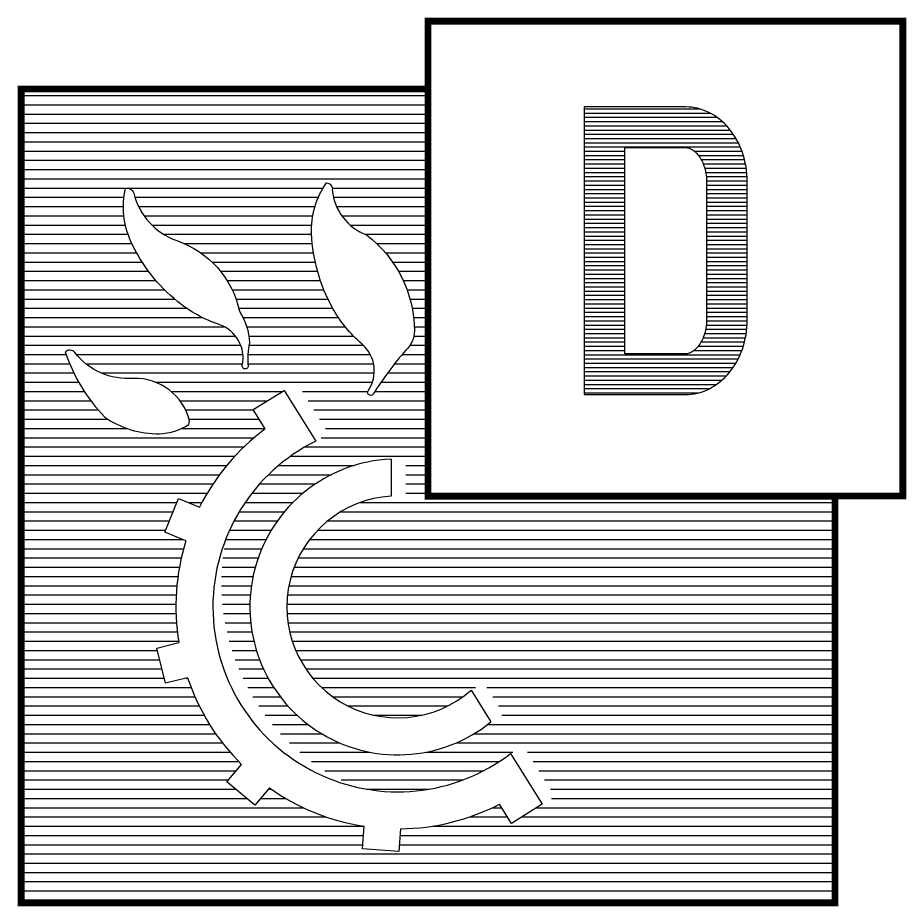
# Model space of a CAD drawing. Header units: millimetres. Extents: x -3 to 2253, y -3 to 1300.
# Drawn here: x 1198.45 to 1211.55, y 198.45 to 211.56 of the extents above; entities that cross this region are included whole.
import ezdxf

# ---------------------------------------------------------------- set-up
doc = ezdxf.new("R2010")
doc.units = ezdxf.units.MM
doc.layers.add('ROOD', color=1, linetype='Continuous')
doc.layers.add('VEILIG', color=7, linetype='Continuous')

# ---------------------------------------------------------------- blocks, each defined once
blk = doc.blocks.new('*X215')
at = {"color": 0}
for p, q in [((80.252, 95.625), (85.752, 95.625)), ((80.252, 95.5), (85.752, 95.5)), ((80.252, 95.375), (85.752, 95.375)), ((80.252, 95.25), (85.752, 95.25)), ((80.252, 95.125), (85.752, 95.125)), ((80.252, 95), (85.752, 95)), ((80.252, 94.875), (85.752, 94.875)), ((80.252, 94.75), (85.752, 94.75)), ((80.252, 94.625), (85.752, 94.625)), ((80.252, 94.5), (85.752, 94.5)), ((80.252, 94.375), (84.333, 94.375)), ((84.457, 94.375), (85.752, 94.375)), ((80.252, 94.25), (81.641, 94.25)), ((81.788, 94.25), (84.27, 94.25)), ((84.474, 94.25), (85.752, 94.25)), ((80.252, 94.125), (81.633, 94.125)), ((81.838, 94.125), (84.224, 94.125)), ((84.515, 94.125), (85.752, 94.125)), ((80.252, 94), (81.64, 94)), ((81.912, 94), (84.195, 94)), ((84.586, 94), (85.752, 94)), ((80.252, 93.875), (81.661, 93.875)), ((82.018, 93.875), (84.18, 93.875)), ((84.698, 93.875), (85.752, 93.875)), ((80.252, 93.75), (81.697, 93.75)), ((82.176, 93.75), (84.178, 93.75)), ((84.898, 93.75), (85.752, 93.75)), ((80.252, 93.625), (81.748, 93.625)), ((82.455, 93.625), (84.187, 93.625)), ((85.057, 93.625), (85.752, 93.625)), ((80.252, 93.5), (81.812, 93.5)), ((82.678, 93.5), (84.203, 93.5)), ((85.175, 93.5), (85.752, 93.5)), ((80.252, 93.375), (81.887, 93.375)), ((82.831, 93.375), (84.226, 93.375)), ((85.272, 93.375), (85.752, 93.375)), ((80.252, 93.25), (81.973, 93.25)), ((82.946, 93.25), (84.257, 93.25)), ((85.351, 93.25), (85.752, 93.25)), ((80.252, 93.125), (82.072, 93.125)), ((83.035, 93.125), (84.296, 93.125)), ((85.415, 93.125), (85.752, 93.125)), ((80.252, 93), (82.188, 93)), ((83.104, 93), (84.342, 93)), ((85.467, 93), (85.752, 93)), ((80.252, 92.875), (82.323, 92.875)), ((83.156, 92.875), (84.398, 92.875)), ((85.508, 92.875), (85.752, 92.875)), ((80.252, 92.75), (82.486, 92.75)), ((83.194, 92.75), (84.463, 92.75)), ((85.537, 92.75), (85.752, 92.75)), ((80.252, 92.625), (82.699, 92.625)), ((83.251, 92.625), (84.54, 92.625)), ((85.557, 92.625), (85.752, 92.625)), ((80.252, 92.5), (82.997, 92.5)), ((83.3, 92.5), (84.633, 92.5)), ((85.567, 92.5), (85.752, 92.5)), ((80.252, 92.375), (83.148, 92.375)), ((83.329, 92.375), (84.743, 92.375)), ((85.56, 92.375), (85.752, 92.375)), ((80.252, 92.25), (83.219, 92.25)), ((83.332, 92.25), (84.876, 92.25)), ((85.506, 92.25), (85.752, 92.25)), ((80.252, 92.125), (80.86, 92.125)), ((80.997, 92.125), (83.249, 92.125)), ((83.316, 92.125), (84.971, 92.125)), ((85.4, 92.125), (85.752, 92.125)), ((80.252, 92), (80.908, 92)), ((81.125, 92), (83.245, 92)), ((83.317, 92), (85.015, 92)), ((85.299, 92), (85.752, 92)), ((80.252, 91.875), (80.964, 91.875)), ((81.333, 91.875), (85.024, 91.875)), ((85.204, 91.875), (85.752, 91.875)), ((80.252, 91.75), (81.03, 91.75)), ((82.07, 91.75), (84.999, 91.75)), ((85.115, 91.75), (85.752, 91.75)), ((80.252, 91.625), (81.106, 91.625)), ((82.28, 91.625), (83.782, 91.625)), ((84.052, 91.625), (84.937, 91.625)), ((85.031, 91.625), (85.752, 91.625)), ((80.252, 91.5), (81.193, 91.5)), ((82.399, 91.5), (83.582, 91.5)), ((84.13, 91.5), (85.752, 91.5)), ((80.252, 91.375), (81.294, 91.375)), ((82.475, 91.375), (83.393, 91.375)), ((84.208, 91.375), (85.752, 91.375)), ((80.252, 91.25), (81.425, 91.25)), ((82.523, 91.25), (83.471, 91.25)), ((84.285, 91.25), (85.752, 91.25)), ((80.252, 91.125), (81.682, 91.125)), ((82.418, 91.125), (83.549, 91.125)), ((84.363, 91.125), (85.752, 91.125)), ((80.252, 91), (83.401, 91)), ((84.307, 91), (85.752, 91)), ((80.252, 90.875), (83.262, 90.875)), ((84.087, 90.875), (85.752, 90.875)), ((80.252, 90.75), (83.14, 90.75)), ((83.893, 90.75), (85.752, 90.75)), ((80.252, 90.625), (83.031, 90.625)), ((83.731, 90.625), (84.754, 90.625)), ((85.452, 90.625), (85.752, 90.625)), ((80.252, 90.5), (82.933, 90.5)), ((83.594, 90.5), (84.444, 90.5)), ((85.452, 90.5), (85.752, 90.5)), ((80.252, 90.375), (82.845, 90.375)), ((83.475, 90.375), (84.229, 90.375)), ((85.452, 90.375), (85.752, 90.375)), ((80.252, 90.25), (82.766, 90.25)), ((83.371, 90.25), (84.062, 90.25)), ((85.452, 90.25), (85.752, 90.25)), ((80.252, 90.125), (82.358, 90.125)), ((82.511, 90.125), (82.696, 90.125)), ((83.279, 90.125), (83.926, 90.125)), ((84.835, 90.125), (91.252, 90.125)), ((80.252, 90), (82.307, 90)), ((83.199, 90), (83.811, 90)), ((84.571, 90), (91.252, 90)), ((80.252, 89.875), (82.257, 89.875)), ((83.129, 89.875), (83.715, 89.875)), ((84.394, 89.875), (91.252, 89.875)), ((80.252, 89.75), (82.206, 89.75)), ((83.068, 89.75), (83.632, 89.75)), ((84.258, 89.75), (91.252, 89.75)), ((80.252, 89.625), (82.438, 89.625)), ((83.017, 89.625), (83.563, 89.625)), ((84.151, 89.625), (91.252, 89.625)), ((80.252, 89.5), (82.448, 89.5)), ((82.995, 89.5), (83.504, 89.5)), ((84.065, 89.5), (91.252, 89.5)), ((80.252, 89.375), (82.417, 89.375)), ((82.978, 89.375), (83.455, 89.375)), ((83.996, 89.375), (91.252, 89.375)), ((80.252, 89.25), (82.391, 89.25)), ((82.967, 89.25), (83.416, 89.25)), ((83.942, 89.25), (91.252, 89.25)), ((80.252, 89.125), (82.371, 89.125)), ((82.961, 89.125), (83.386, 89.125)), ((83.9, 89.125), (91.252, 89.125)), ((80.252, 89), (82.356, 89)), ((82.96, 89), (83.363, 89)), ((83.87, 89), (91.252, 89)), ((80.252, 88.875), (82.347, 88.875)), ((82.964, 88.875), (83.349, 88.875)), ((83.851, 88.875), (91.252, 88.875)), ((80.252, 88.75), (82.343, 88.75)), ((82.974, 88.75), (83.343, 88.75)), ((83.843, 88.75), (91.252, 88.75)), ((80.252, 88.625), (82.344, 88.625)), ((82.988, 88.625), (83.345, 88.625)), ((83.845, 88.625), (91.252, 88.625)), ((80.252, 88.5), (82.35, 88.5)), ((83.008, 88.5), (83.354, 88.5)), ((83.858, 88.5), (91.252, 88.5)), ((80.252, 88.375), (82.362, 88.375)), ((83.034, 88.375), (83.372, 88.375)), ((83.881, 88.375), (91.252, 88.375)), ((80.252, 88.25), (82.379, 88.25)), ((83.065, 88.25), (83.397, 88.25)), ((83.916, 88.25), (91.252, 88.25)), ((80.252, 88.125), (82.093, 88.125)), ((83.102, 88.125), (83.431, 88.125)), ((83.963, 88.125), (91.252, 88.125)), ((80.252, 88), (82.124, 88)), ((83.145, 88), (83.474, 88)), ((84.023, 88), (91.252, 88)), ((80.252, 87.875), (82.155, 87.875)), ((83.194, 87.875), (83.527, 87.875)), ((84.099, 87.875), (91.252, 87.875)), ((80.252, 87.75), (82.186, 87.75)), ((82.483, 87.75), (82.502, 87.75)), ((83.25, 87.75), (83.59, 87.75)), ((84.193, 87.75), (91.252, 87.75)), ((80.252, 87.625), (82.547, 87.625)), ((83.313, 87.625), (83.665, 87.625)), ((84.311, 87.625), (86.394, 87.625)), ((86.547, 87.625), (91.252, 87.625)), ((80.252, 87.5), (82.599, 87.5)), ((83.384, 87.5), (83.753, 87.5)), ((84.461, 87.5), (86.224, 87.5)), ((86.625, 87.5), (91.252, 87.5)), ((80.252, 87.375), (82.658, 87.375)), ((83.463, 87.375), (83.857, 87.375)), ((84.666, 87.375), (86.02, 87.375)), ((86.703, 87.375), (91.252, 87.375)), ((80.252, 87.25), (82.724, 87.25)), ((83.55, 87.25), (83.98, 87.25)), ((85.014, 87.25), (85.672, 87.25)), ((86.747, 87.25), (91.252, 87.25)), ((80.252, 87.125), (82.798, 87.125)), ((83.648, 87.125), (84.128, 87.125)), ((86.558, 87.125), (91.252, 87.125)), ((80.252, 87), (82.88, 87)), ((83.758, 87), (84.311, 87)), ((86.374, 87), (91.252, 87)), ((80.252, 86.875), (82.972, 86.875)), ((83.88, 86.875), (84.555, 86.875)), ((86.13, 86.875), (91.252, 86.875)), ((80.252, 86.75), (83.075, 86.75)), ((84.018, 86.75), (84.962, 86.75)), ((85.723, 86.75), (86.896, 86.75)), ((87.093, 86.75), (91.252, 86.75)), ((80.252, 86.625), (83.189, 86.625)), ((84.176, 86.625), (86.717, 86.625)), ((87.171, 86.625), (91.252, 86.625)), ((80.252, 86.5), (83.162, 86.5)), ((84.358, 86.5), (86.505, 86.5)), ((87.249, 86.5), (91.252, 86.5)), ((80.252, 86.375), (83.057, 86.375)), ((84.575, 86.375), (86.227, 86.375)), ((87.327, 86.375), (91.252, 86.375)), ((80.252, 86.25), (83.151, 86.25)), ((83.593, 86.25), (83.631, 86.25)), ((84.917, 86.25), (85.768, 86.25)), ((87.405, 86.25), (91.252, 86.25)), ((80.252, 86.125), (83.3, 86.125)), ((83.488, 86.125), (83.826, 86.125)), ((87.421, 86.125), (91.252, 86.125)), ((80.252, 86), (84.063, 86)), ((86.622, 86), (86.746, 86)), ((87.221, 86), (91.252, 86)), ((80.252, 85.875), (84.372, 85.875)), ((86.314, 85.875), (86.824, 85.875)), ((87.02, 85.875), (91.252, 85.875)), ((80.252, 85.75), (84.876, 85.75)), ((85.809, 85.75), (91.252, 85.75)), ((80.252, 85.625), (84.878, 85.625)), ((85.37, 85.625), (91.252, 85.625)), ((80.252, 85.5), (84.87, 85.5)), ((85.362, 85.5), (91.252, 85.5)), ((80.252, 85.375), (91.252, 85.375)), ((80.252, 85.25), (91.252, 85.25)), ((80.252, 85.125), (91.252, 85.125)), ((80.252, 85), (91.252, 85)), ((80.252, 84.875), (91.252, 84.875)), ((80.252, 84.75), (91.252, 84.75))]:
    blk.add_line(p, q, dxfattribs=at)
blk = doc.blocks.new('*X214')
at = {"color": 0}
for p, q in [((84.63, 105.188), (86.331, 105.188)), ((84.63, 105.125), (86.487, 105.125)), ((84.63, 105.062), (86.588, 105.062)), ((84.63, 105), (86.667, 105)), ((84.63, 104.938), (86.731, 104.938)), ((84.63, 104.875), (86.785, 104.875)), ((84.63, 104.812), (86.831, 104.812)), ((84.63, 104.75), (86.87, 104.75)), ((84.63, 104.688), (86.904, 104.688)), ((84.63, 104.625), (86.934, 104.625)), ((84.63, 104.562), (85.23, 104.562)), ((86.255, 104.562), (86.958, 104.562)), ((84.63, 104.5), (85.23, 104.5)), ((84.63, 104.438), (85.23, 104.438)), ((86.316, 104.5), (86.979, 104.5)), ((86.358, 104.438), (86.996, 104.438)), ((84.63, 104.375), (85.23, 104.375)), ((84.63, 104.312), (85.23, 104.312)), ((86.388, 104.375), (87.01, 104.375)), ((86.409, 104.312), (87.021, 104.312)), ((84.63, 104.25), (85.23, 104.25)), ((84.63, 104.188), (85.23, 104.188)), ((86.423, 104.25), (87.029, 104.25)), ((86.432, 104.188), (87.034, 104.188)), ((84.63, 104.125), (85.23, 104.125)), ((84.63, 104.062), (85.23, 104.062)), ((86.436, 104.125), (87.036, 104.125)), ((86.436, 104.062), (87.036, 104.062)), ((84.63, 104), (85.23, 104)), ((84.63, 103.938), (85.23, 103.938)), ((86.436, 104), (87.036, 104)), ((86.436, 103.938), (87.036, 103.938)), ((84.63, 103.875), (85.23, 103.875)), ((84.63, 103.812), (85.23, 103.812)), ((86.436, 103.875), (87.036, 103.875)), ((86.436, 103.812), (87.036, 103.812)), ((84.63, 103.75), (85.23, 103.75)), ((84.63, 103.688), (85.23, 103.688)), ((84.63, 103.625), (85.23, 103.625)), ((86.436, 103.75), (87.036, 103.75)), ((86.436, 103.688), (87.036, 103.688)), ((86.436, 103.625), (87.036, 103.625)), ((84.63, 103.562), (85.23, 103.562)), ((84.63, 103.5), (85.23, 103.5)), ((86.436, 103.562), (87.036, 103.562)), ((86.436, 103.5), (87.036, 103.5)), ((84.63, 103.438), (85.23, 103.438)), ((84.63, 103.375), (85.23, 103.375)), ((86.436, 103.438), (87.036, 103.438)), ((86.436, 103.375), (87.036, 103.375)), ((84.63, 103.312), (85.23, 103.312)), ((84.63, 103.25), (85.23, 103.25)), ((86.436, 103.312), (87.036, 103.312)), ((86.436, 103.25), (87.036, 103.25)), ((84.63, 103.188), (85.23, 103.188)), ((84.63, 103.125), (85.23, 103.125)), ((86.436, 103.188), (87.036, 103.188)), ((86.436, 103.125), (87.036, 103.125)), ((84.63, 103.062), (85.23, 103.062)), ((84.63, 103), (85.23, 103)), ((86.436, 103.062), (87.036, 103.062)), ((86.436, 103), (87.036, 103)), ((84.63, 102.938), (85.23, 102.938)), ((84.63, 102.875), (85.23, 102.875)), ((86.436, 102.938), (87.036, 102.938)), ((86.436, 102.875), (87.036, 102.875)), ((84.63, 102.812), (85.23, 102.812)), ((84.63, 102.75), (85.23, 102.75)), ((86.436, 102.812), (87.036, 102.812)), ((86.436, 102.75), (87.036, 102.75)), ((84.63, 102.688), (85.23, 102.688)), ((84.63, 102.625), (85.23, 102.625)), ((86.436, 102.688), (87.036, 102.688)), ((86.436, 102.625), (87.036, 102.625)), ((84.63, 102.562), (85.23, 102.562)), ((84.63, 102.5), (85.23, 102.5)), ((86.436, 102.562), (87.036, 102.562)), ((86.436, 102.5), (87.036, 102.5)), ((84.63, 102.438), (85.23, 102.438)), ((84.63, 102.375), (85.23, 102.375)), ((84.63, 102.312), (85.23, 102.312)), ((86.436, 102.438), (87.036, 102.438)), ((86.436, 102.375), (87.036, 102.375)), ((86.436, 102.312), (87.036, 102.312)), ((84.63, 102.25), (85.23, 102.25)), ((84.63, 102.188), (85.23, 102.188)), ((86.436, 102.25), (87.036, 102.25)), ((86.436, 102.188), (87.036, 102.188)), ((84.63, 102.125), (85.23, 102.125)), ((84.63, 102.062), (85.23, 102.062)), ((86.436, 102.125), (87.036, 102.125)), ((86.436, 102.062), (87.036, 102.062)), ((84.63, 102), (85.23, 102)), ((84.63, 101.938), (85.23, 101.938)), ((86.423, 101.938), (87.029, 101.938)), ((86.432, 102), (87.034, 102)), ((84.63, 101.875), (85.23, 101.875)), ((84.63, 101.812), (85.23, 101.812)), ((86.387, 101.812), (87.01, 101.812)), ((86.408, 101.875), (87.021, 101.875)), ((84.63, 101.75), (85.23, 101.75)), ((84.63, 101.688), (85.23, 101.688)), ((86.314, 101.688), (86.978, 101.688)), ((86.356, 101.75), (86.995, 101.75)), ((84.63, 101.625), (85.23, 101.625)), ((84.63, 101.562), (86.933, 101.562)), ((86.252, 101.625), (86.957, 101.625)), ((84.63, 101.5), (86.903, 101.5)), ((84.63, 101.438), (86.869, 101.438)), ((84.63, 101.375), (86.829, 101.375)), ((84.63, 101.312), (86.783, 101.312)), ((84.63, 101.25), (86.729, 101.25)), ((84.63, 101.188), (86.664, 101.188)), ((84.63, 101.125), (86.584, 101.125)), ((84.63, 101.062), (86.482, 101.062)), ((84.63, 101), (86.322, 101))]:
    blk.add_line(p, q, dxfattribs=at)
blk = doc.blocks.new('0517')
at = {"layer": 'VEILIG'}
for p, q in [((-1.045, 0.048), (-1.045, -0.498)), ((0.135, -3.359), (0.135, -3.359))]:
    blk.add_line(p, q, dxfattribs=at)
at = {"layer": 'VEILIG', "const_width": 0.1}
for points in [[(-0.5, 6.505), (6.5, 6.505), (6.5, -0.495), (-0.5, -0.495)], [(5.5, -0.495), (5.5, -6.495), (-6.5, -6.495), (-6.5, 5.505), (-0.5, 5.505), (-0.5, -0.5), (5.5, -0.5)]]:
    blk.add_lwpolyline(points, close=True, dxfattribs=at)
at = {"layer": 'VEILIG'}
for points in [[(1.8, 3.12), (1.8, 1), (3.3, 1, 0.117075), (3.637, 1.08, 0.104347), (3.94, 1.322, 0.090273), (4.134, 1.67, 0.082341), (4.206, 2.1), (4.206, 3.12), (4.206, 4.14, 0.082341), (4.134, 4.57, 0.090273), (3.94, 4.918, 0.104347), (3.637, 5.16, 0.117075), (3.3, 5.24), (1.8, 5.24)], [(2.4, 3.12), (2.4, 4.64), (3.3, 4.64, -0.117075), (3.368, 4.624, -0.104347), (3.477, 4.536, -0.090273), (3.566, 4.376, -0.082341), (3.606, 4.14), (3.606, 3.12), (3.606, 2.1, -0.082341), (3.566, 1.864, -0.090273), (3.477, 1.704, -0.104347), (3.368, 1.616, -0.117075), (3.3, 1.6), (2.4, 1.6)], [(-2.217, 3.368, -0.162278), (-2, 4.121, -0.437122), (-1.912, 4.012, 0.286557), (-1.406, 3.353, -0.231761), (-0.7, 1.939, -0.201583), (-0.829, 1.654, 0.036209), (-1.309, 1.009, -1.035237), (-1.384, 1.056, 0.381756), (-1.472, 1.741, -0.087751), (-1.912, 2.283, -0.117078)], [(-4.882, 3.258, -0.162278), (-4.964, 4.037, -0.437122), (-4.841, 3.969, 0.251665), (-4.206, 3.269, -0.263384), (-3.281, 2.23, -0.128487), (-3.132, 1.763, 0.083128), (-3.153, 1.414, -1.035237), (-3.24, 1.43, 0.381756), (-3.579, 2.031, -0.087751), (-4.191, 2.368, -0.117078)], [(-5.849, 1.629, 0.112879), (-5.266, 0.666, 0.156876), (-4.462, 0.422, 0.134211), (-4.026, 0.56), (-4.016, 0.61, 0.352414), (-4.844, 1.238, -0.251665), (-5.71, 1.618, 0.437122)]]:
    blk.add_lwpolyline(points, format="xyb", close=True, dxfattribs=at)
for points in [[(-2.9, 0.494), (-3.077, 0.778), (-2.622, 1.061), (-2.156, 0.313)], [(-4.07, -1.155), (-4.38, -1.03), (-4.179, -0.534), (-3.869, -0.659)], [(-4.047, -3.178), (-4.371, -3.258), (-4.501, -2.739), (-4.176, -2.658)], [(0.135, -3.359), (0.427, -3.827)], [(0.717, -4.292), (1.184, -5.041), (0.73, -5.324), (0.553, -5.041)], [(-2.84, -4.801), (-3.055, -5.056), (-3.465, -4.712), (-3.25, -4.456)], [(-0.909, -5.404), (-0.933, -5.737), (-1.467, -5.699), (-1.443, -5.366)]]:
    blk.add_lwpolyline(points, dxfattribs=at)
for radius, start, end in [(3.273, 126.7136, 153.2634), (2.727, 116.322, 307.591), (2.182, 92.6053, 309.006), (1.636, 93.4746, 311.3745), (3.273, 162.6496, 189.2634), (3.273, 198.6496, 225.2634), (3.273, 234.6496, 261.2634), (3.273, 306.6496, 306.7136), (3.273, 270.6496, 297.2634)]:
    blk.add_arc((-0.946, -2.131), radius, start, end, dxfattribs=at)
at = {"layer": 'ROOD', "xscale": 1.090909090909093, "yscale": 1.090909090909093, "zscale": 1.090909090909091}
blk.add_blockref('*X215', (-94.047, -98.91), dxfattribs=at)
at = {"layer": 'VEILIG'}
blk.add_blockref('*X214', (-82.83, -99.975), dxfattribs=at)

msp = doc.modelspace()

# ---------------------------------------------------------------- block references
msp.add_blockref('0517', (1205, 205))

doc.saveas('drawing.dxf')
